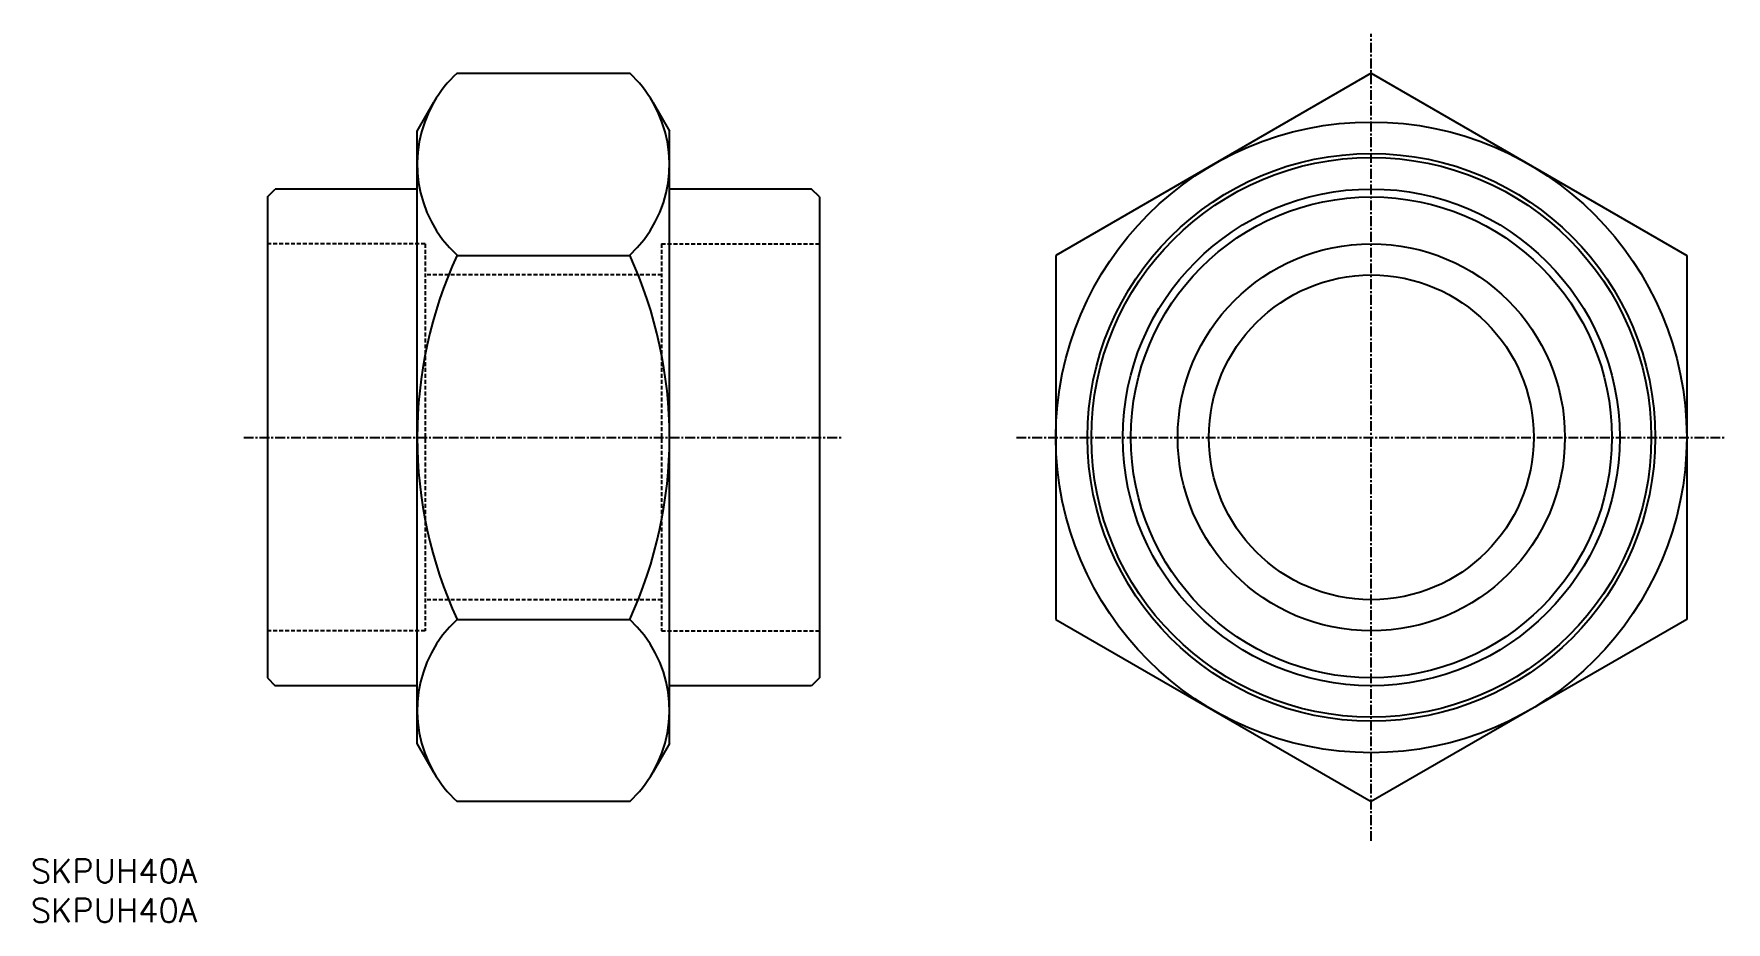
# Model space of a CAD drawing. Extents: x 0 to 215, y 0 to 113.
import ezdxf

# ---------------------------------------------------------------- set-up
doc = ezdxf.new("R2010")
doc.units = 0
doc.linetypes.add('CENTER', pattern=[2, 1.25, -0.25, 0.25, -0.25])
doc.linetypes.add('DASHED', pattern=[0.75, 0.5, -0.25])
doc.layers.get('0').update_dxf_attribs({"linetype": 'CONTINUOUS'})
doc.layers.add('CENTER', color=1, linetype='CENTER')
doc.styles.get("Standard").update_dxf_attribs({"font": 'txt.shx'})

# ---------------------------------------------------------------- blocks, each defined once
blk = doc.blocks.new('*U12')
at = {"color": 7, "linetype": 'CONTINUOUS'}
blk.add_text('SKPUH40A', height=3, dxfattribs=at).set_placement((0, 0))
blk = doc.blocks.new('*U13')
at = {"color": 7, "linetype": 'CONTINUOUS'}
blk.add_text('SKPUH40A', height=3, dxfattribs=at).set_placement((0, 5))

msp = doc.modelspace()

# ---------------------------------------------------------------- linework, layer by layer
at = {"color": 7, "linetype": 'CONTINUOUS'}
for p, q in [((54.05, 107.69), (75.95, 107.69)), ((170, 107.69), (130, 84.59)), ((170, 107.69), (210, 84.59)), ((49, 100.35), (51.11, 104)), ((78.89, 104), (81, 100.35)), ((49, 22.65), (49, 100.35)), ((81, 22.65), (81, 100.35)), ((30, 92), (31, 93)), ((49, 93), (31, 93)), ((99, 93), (81, 93)), ((100, 92), (99, 93)), ((30, 92), (30, 31)), ((100, 92), (100, 31)), ((54.05, 84.59), (75.95, 84.59)), ((130, 84.59), (130, 38.41)), ((210, 84.59), (210, 38.41)), ((54.05, 38.41), (75.95, 38.41)), ((130, 38.41), (170, 15.31)), ((210, 38.41), (170, 15.31)), ((30, 31), (31, 30)), ((100, 31), (99, 30)), ((49, 30), (31, 30)), ((99, 30), (81, 30)), ((51.11, 19), (49, 22.65)), ((81, 22.65), (78.89, 19)), ((75.95, 15.31), (54.05, 15.31))]:
    msp.add_line(p, q, dxfattribs=at)
at = {"color": 3, "linetype": 'DASHED'}
for p, q in [((50, 86.05), (30, 86.05)), ((50, 86.05), (50, 36.95)), ((80, 86.05), (80, 36.95)), ((80, 86.05), (100, 86.05)), ((80, 82.1), (50, 82.1)), ((80, 40.9), (50, 40.9)), ((50, 36.95), (30, 36.95)), ((80, 36.95), (100, 36.95))]:
    msp.add_line(p, q, dxfattribs=at)
at = {"color": 7, "linetype": 'CONTINUOUS'}
for radius in [40, 36, 35.5, 31.5, 30.5, 24.55, 20.6]:
    msp.add_circle((170, 61.5), radius, dxfattribs=at)
for centre, radius, start, end in [((64.72, 96.14), 15.72, 132.7344, 150), ((65.28, 96.14), 15.72, 30, 47.2656), ((64.72, 96.14), 15.72, 150, 227.2656), ((65.28, 96.14), 15.72, 312.7344, 30), ((104.3, 61.5), 55.3, 155.318, 204.682), ((25.7, 61.5), 55.3, 335.318, 24.682), ((64.72, 26.86), 15.72, 132.7344, 210), ((65.28, 26.86), 15.72, 330, 47.2656), ((64.72, 26.86), 15.72, 210, 227.2656), ((65.28, 26.86), 15.72, 312.7344, 330)]:
    msp.add_arc(centre, radius, start, end, dxfattribs=at)
at = {"layer": 'CENTER', "color": 1, "linetype": 'CENTER'}
for p, q in [((170, 10.31), (170, 112.69)), ((27, 61.5), (103, 61.5)), ((125, 61.5), (215, 61.5))]:
    msp.add_line(p, q, dxfattribs=at)

# ---------------------------------------------------------------- block references
at = {"color": 7, "linetype": 'CONTINUOUS'}
for name in ['*U13', '*U12']:
    msp.add_blockref(name, (0, 0), dxfattribs=at)

doc.saveas('drawing.dxf')
